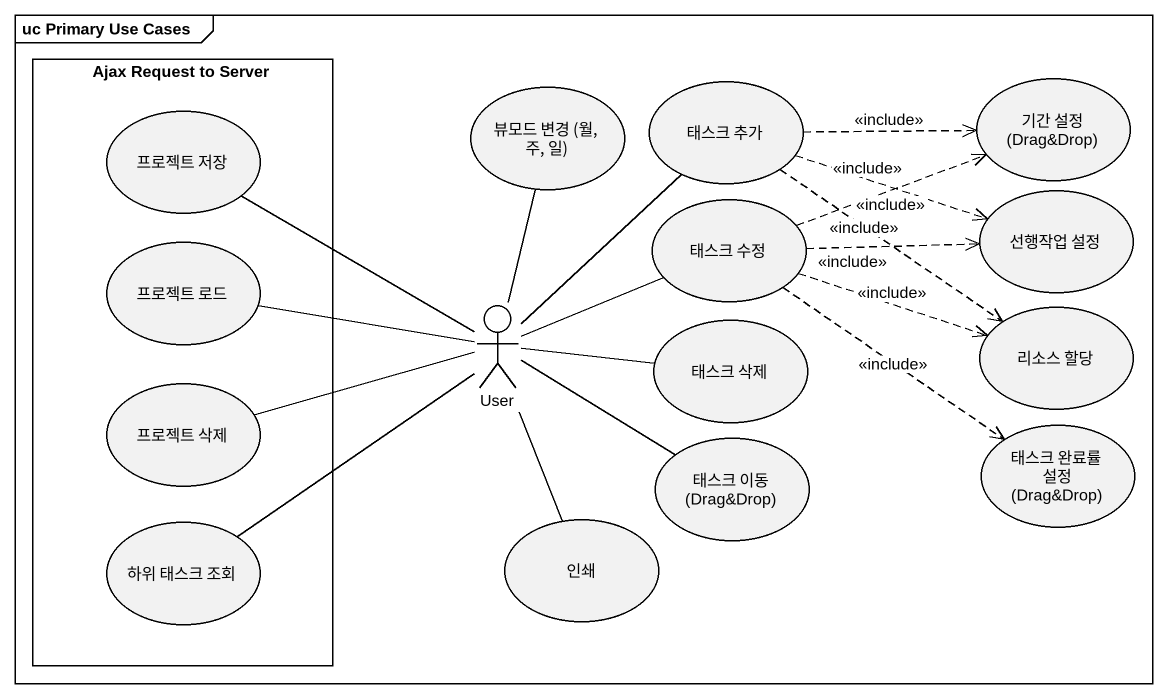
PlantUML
@startuml
mainframe uc Primary Use Cases
rectangle "Ajax Request to Server" as Ajax_Request_to_Server {
  usecase "프로젝트 저장" as 프로젝트_저장
  usecase "프로젝트 로드" as 프로젝트_로드
  usecase "프로젝트 삭제" as 프로젝트_삭제
  usecase "하위 태스크 조회" as 하위_태스크_조회
}
usecase "뷰모드 변경 (월, 주, 일)" as 뷰모드_변경_월_주_일
usecase "태스크 추가" as 태스크_추가
usecase "기간 설정 (Drag&Drop)" as 기간_설정_Drag_Drop
usecase "태스크 수정" as 태스크_수정
usecase "선행작업 설정" as 선행작업_설정
actor User
usecase "태스크 삭제" as 태스크_삭제
usecase "리소스 할당" as 리소스_할당
usecase "태스크 이동 (Drag&Drop)" as 태스크_이동_Drag_Drop
usecase "태스크 완료률 설정 (Drag&Drop)" as 태스크_완료률_설정_Drag_Drop
usecase 인쇄
태스크_추가 .right.> 기간_설정_Drag_Drop : <<include>>
태스크_추가 .right.> 선행작업_설정 : <<include>>
태스크_추가 ..> 리소스_할당 : <<include>>
태스크_수정 .right.> 기간_설정_Drag_Drop : <<include>>
태스크_수정 .right.> 선행작업_설정 : <<include>>
태스크_수정 .right.> 리소스_할당 : <<include>>
태스크_수정 ..> 태스크_완료률_설정_Drag_Drop : <<include>>
User -up- 프로젝트_저장
User -up- 뷰모드_변경_월_주_일
User -up- 태스크_추가
User -left- 프로젝트_로드
User -right- 태스크_수정
User -right- 태스크_삭제
User -left- 프로젝트_삭제
User -right- 태스크_이동_Drag_Drop
User -- 인쇄
User -- 하위_태스크_조회
@enduml
